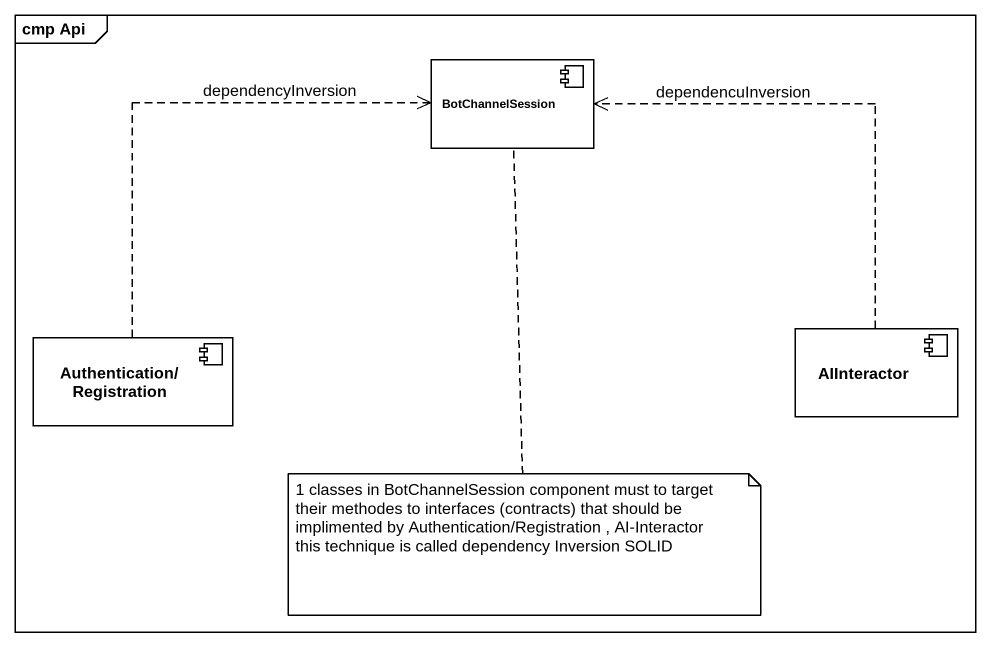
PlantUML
@startuml
mainframe cmp Api
component BotChannelSession
component "Authentication/Registration" as Authentication_Registration
component AIInteractor
Authentication_Registration .up.> BotChannelSession : dependencyInversion
AIInteractor .up.> BotChannelSession : dependencuInversion
note bottom of BotChannelSession
  1 classes in BotChannelSession component must to target their methodes to interfaces (contracts) that should be implimented by Authentication/Registration , AI-Interactor
  this technique is called dependency Inversion SOLID
end note
@enduml
